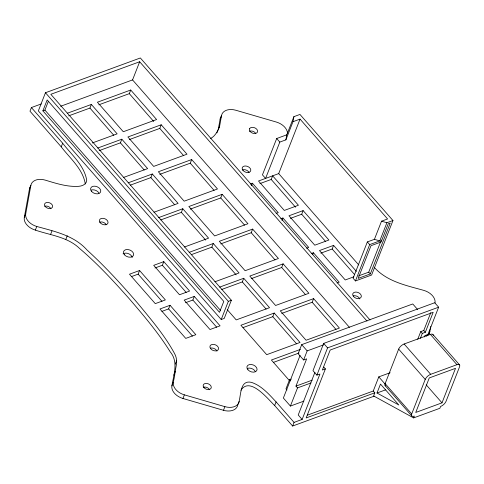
<?xml version="1.0" encoding="UTF-8"?>
<svg xmlns="http://www.w3.org/2000/svg" width="484" height="484" viewBox="0 0 484 484"><rect width="100%" height="100%" fill="white"/><g stroke="black" fill="none" stroke-linecap="round" stroke-linejoin="round"><path stroke-width="0.73" d="M41.285 103.939L31.399 107.557L62.66 143.216C71.463 154.735 84.331 165.371 86.721 180.326C86.539 184.343 82.25 186.074 78.783 186.316C67.246 187.09 56.041 183.388 45.157 180.096A13.256 8.972 21.4 0 0 30.879 185.324L29.457 188.96L24.297 217.498A13.256 8.972 21.4 0 0 35.35 230.106C50.403 235.278 67.687 236.888 79.642 248.522C97.574 263.744 113.558 281.083 129.155 298.64C143.772 315.616 158.359 332.792 170.223 351.85C178.681 361.808 173.659 374.64 171.899 385.881A13.256 8.972 21.4 0 0 182.952 398.489L223.475 410.293A13.256 8.972 21.4 0 0 237.753 405.06M30.879 185.324L25.719 213.868A13.256 8.972 21.4 0 0 36.772 226.476C54.752 231.455 74.119 235.46 87.126 250.113C105.306 266.666 121.907 284.852 137.904 303.492C151.002 319.392 164.602 335.206 174.47 353.393C176.914 357.507 176.963 362.286 176.013 366.842C174.724 373.194 174.555 379.898 171.899 385.881M221.557 115.476L220.129 119.112L218.193 129.815L219.621 126.179L221.557 115.476A13.256 8.972 21.4 0 1 235.829 110.249L276.358 122.053A13.256 8.972 21.4 0 1 287.508 133.221M286.782 134.824L276.691 138.521L262.449 174.857L265.577 178.421L279.812 142.084L285.875 139.87L286.782 134.824L293.903 116.656L299.959 114.436L392.96 220.522L371.603 275.027L355.45 280.944L353.102 278.27L367.344 241.933L374.41 239.344L379.783 240.911L386.904 222.743L392.96 220.522M237.989 404.455C241.564 398.036 238.697 379.408 251.42 382.36C261.626 385.718 268.971 394.272 276.08 401.889L294.054 422.393L292.626 426.029L274.652 405.519C268.039 399.264 250.01 376.153 240.911 390.237M285.875 139.87L292.989 121.702L293.903 116.656M428.667 334.607L429.852 331.576L430.778 326.458M31.399 107.557L29.978 111.193L61.238 146.852C70.035 158.371 82.909 169.001 85.299 183.956M370.012 319.96L140.354 57.971L45.46 92.74L38.339 110.903L221.212 319.519L224.237 318.411L231.358 300.243L50.832 94.301L139.67 61.758L366.975 321.055M42.888 110.836L47.16 99.94L223.777 301.417L219.506 312.319L42.888 110.836L44.909 110.098L48.376 101.241M24.297 217.498L25.719 213.868M61.238 146.852L62.66 143.216M35.35 230.106L36.772 226.476M68.668 115.864L89.933 108.071L91.355 104.441L117.146 133.856L92.335 142.949M50.548 234.534L51.97 230.904M65.836 239.392L67.258 235.756M60.633 106.268L132.555 79.927L139.67 61.758M98.827 104.816L129.307 93.648L130.728 90.018L156.604 119.536L123.293 131.739L97.411 102.221L130.728 90.018M99.147 150.633L120.413 142.84L121.835 139.21L147.626 168.626L123.523 177.459M129.301 139.586L159.781 128.417L161.208 124.787L186.999 154.202L153.682 166.411L127.891 136.99L161.208 124.787M130.335 185.142L150.887 177.61L152.315 173.98L178.1 203.395L154.003 212.228M131.418 276.612L138.146 274.144L139.573 270.514L165.365 299.935L155.267 303.631L129.476 274.21L139.573 270.514M159.781 174.355L190.26 163.187L191.688 159.557L217.473 188.972L184.162 201.181L158.371 171.759L191.688 159.557M160.809 219.911L181.367 212.379L182.789 208.743L208.58 238.164L184.483 246.997M154.977 267.985L162.376 265.268L163.804 261.638L189.589 291.053L179.497 294.756L153.706 265.335L163.804 261.638M161.898 311.381L168.626 308.913L170.053 305.283L195.838 334.698L185.747 338.401L159.956 308.98L170.053 305.283M190.26 209.124L220.74 197.956L222.162 194.32L247.953 223.741L214.636 235.944L188.851 206.529L222.162 194.32M191.289 254.681L211.847 247.149L213.269 243.512L239.06 272.934L214.957 281.761M185.451 302.748L192.856 300.038L194.278 296.408L220.069 325.823L209.977 329.525L184.186 300.104L194.278 296.408M175.244 364.204L176.672 360.568M173.835 375.179L175.256 371.543M251.505 185.65L252.448 183.23L278.239 212.645L276.122 213.426M182.952 398.489L184.374 394.853A13.256 8.972 21.4 0 1 173.32 382.245M259.914 183.605L271.215 179.467L272.643 175.831L298.434 205.252L284.296 210.431L258.51 181.01L278.699 173.611L300.056 119.112L387.587 218.962L381.531 221.182L374.41 239.344M220.74 243.894L251.22 232.725L252.642 229.089L278.433 258.51L245.116 270.713L219.325 241.298L252.642 229.089M221.212 319.519L228.333 301.351L231.358 300.243M221.769 289.45L242.327 281.918L243.748 278.282L269.54 307.703L236.222 319.906L227.298 309.724M281.978 220.42L282.928 218L308.719 247.415L306.602 248.195M223.475 410.293L224.903 406.657A13.256 8.972 21.4 0 0 239.181 401.43M290.388 218.375L301.695 214.237L303.123 210.601L328.908 240.022L314.775 245.2L288.984 215.779L303.123 210.601M251.22 278.657L281.7 267.495L283.122 263.859L308.913 293.28L275.596 305.483L249.804 276.068L283.122 263.859M243.035 327.589L272.807 316.687L274.228 313.051L300.019 342.472L266.702 354.675L240.911 325.26L274.228 313.051M312.694 254.584L313.408 252.763L339.199 282.184L337.076 282.965M320.868 253.144L332.175 249L333.597 245.37L356.412 271.397M281.694 313.426L312.174 302.264L313.602 298.628L339.393 328.049L306.076 340.252L280.284 310.837L313.602 298.628M274.652 405.519L276.08 401.889M417.728 309.639L412.755 303.964L301.701 344.644L298.144 353.731L303.613 359.969L306.644 358.862L295.96 386.111L297.527 387.896L290.406 406.064L283.37 398.036L300.074 355.413M291.356 379.087L289.535 379.752L285.977 388.84L286.97 389.971M303.613 359.969L307.171 350.888L323.439 344.929M424.371 336.949L424.922 335.557L427.953 334.444L438.631 307.195L434.723 302.736L323.669 343.416L312.991 370.665L316.899 375.124L319.93 374.017L302.131 419.434L294.054 422.393M314.927 372.353L298.223 414.976L302.131 419.434M316.899 375.124L327.577 347.875L438.631 307.195M355.45 280.944L369.685 244.608L379.783 240.911M323.826 367.12L325.387 368.905L306.166 417.952L374.816 392.808L373.255 391.024L378.797 376.879L390.146 372.722M358.638 275.868L368.729 272.165L381.295 240.112M370.296 273.95L390.231 223.082L388.21 223.82L381.089 241.988L370.992 245.684L358.178 278.391L370.296 273.95L368.729 272.165M374.816 392.808L373.594 395.924L413.608 417.904L439.859 408.29L440.567 406.475A5.3 2.372 -41.2 0 0 446.03 401.363L459.637 366.618A5.3 2.372 -41.2 0 0 456.944 364.688L430.373 334.377L404.122 343.991A5.3 2.372 -41.2 0 0 398.659 349.109L385.137 383.624A5.3 2.372 -41.2 0 0 385.645 385.954M377 393.008L380.497 384.078L398.846 405.005L377 393.008L385.748 389.801M417.722 339.326L420.741 331.619L423.772 330.505L430.796 312.591M420.384 338.304L422.308 333.397L425.333 332.29L433.168 312.307L330.191 350.029L322.362 370.012L325.387 368.905M413.608 417.904L414.322 416.089A5.3 2.372 -41.2 0 1 411.702 413.935L425.23 379.42A5.3 2.372 -41.2 0 1 430.693 374.307L456.944 364.688M441.995 402.839L455.517 368.324L429.272 377.937L415.744 412.459L441.995 402.839L426.247 384.877M219.621 126.179C217.77 131.019 215.235 136.185 210.395 138.624M216.905 132.912L217.939 130.432M67.258 113.268L91.355 104.441M97.732 148.037L121.835 139.21M292.989 121.702L300.056 119.112M128.212 182.807L152.315 173.98M158.691 217.576L182.789 208.743M250.331 184.005L252.448 183.23M189.171 252.346L213.269 243.512M280.811 218.774L282.928 218M219.651 287.115L243.748 278.282M311.291 253.543L313.408 252.763M333.597 245.37L319.464 250.549L345.255 279.97L353.737 276.86M300.455 349.381L271.391 360.023L289.62 380.823M273.508 362.359L299.027 353.011M295.96 386.111L312.277 380.134M297.527 387.896L311.006 382.959M290.406 406.064L303.885 401.121M307.437 415.133L373.255 391.024M292.626 426.029L374.102 396.178M381.531 221.182L386.904 222.743M184.374 394.853L224.903 406.657M374.156 267.265C387.037 281.688 406.257 285.421 423.96 290.43A13.256 8.972 21.4 0 1 435.013 303.038M276.691 138.521L279.812 142.084M367.344 241.933L369.685 244.608M433.005 334.601L459.576 364.918M423.772 330.505L425.333 332.29M420.741 331.619L422.308 333.397M278.699 173.611L358.771 264.954M271.215 179.467L295.518 207.188M301.695 214.237L325.502 241.389M332.175 249L354.494 274.464M404.122 343.991L430.693 374.307M398.659 349.109L425.23 379.42M132.555 79.927L349.387 327.281M385.137 383.624L411.702 413.935M378.797 376.879L385.482 384.508M129.307 93.648L153.688 121.466M159.781 128.417L183.587 155.576M190.26 163.187L214.067 190.345M220.74 197.956L244.547 225.114M251.22 232.725L275.027 259.884M281.7 267.495L305.501 294.653M312.174 302.264L335.981 329.423M385.07 385.476L411.642 415.786M323.669 343.416L327.577 347.875M301.701 344.644L307.171 350.888M89.933 108.071L113.74 135.23M120.413 142.84L144.214 169.999M150.887 177.61L174.694 204.768M181.367 212.379L205.67 240.1M211.847 247.149L236.15 274.87M242.327 281.918L266.133 309.076M272.807 316.687L296.607 343.846M45.46 92.74L228.333 301.351M289.535 379.752L290.533 380.89M44.909 110.098L220.535 310.444M162.376 265.268L186.183 292.427M192.856 300.038L216.663 327.196M138.146 274.144L161.952 301.302M168.626 308.913L192.432 336.071M429.852 331.576A13.256 8.972 21.4 0 1 426.483 336.12M91.131 190.079A5.3 3.588 21.4 0 1 98.966 193.14M247.475 368.366A5.3 3.588 21.4 0 1 255.292 371.488M203.292 387.267A4.241 2.874 21.4 0 1 209.56 389.711M44.637 206.281A4.241 2.874 21.4 0 1 50.911 208.725M249.363 131.291A4.241 2.874 21.4 0 1 255.733 133.433M220.129 119.112A13.256 8.972 21.4 0 1 221.248 116.535M29.457 188.96A13.256 8.972 21.4 0 1 30.577 186.382M99.637 222.168A4.507 3.049 21.4 0 1 106.298 224.77M210.467 348.147A4.507 3.049 21.4 0 1 216.953 351.13M242.411 169.866A4.507 3.049 21.4 0 1 249.072 172.467M353.344 295.821A4.507 3.049 21.4 0 1 359.757 298.918M123.045 253.925A5.3 3.588 21.4 0 1 128.411 253.646A5.3 3.588 21.4 0 1 132.168 257.488M430.373 334.377A5.3 2.372 -41.2 0 1 433.228 335.333M249.635 128.72L249.435 129.446A4.241 2.874 21.4 0 0 252.757 133.197A4.241 2.874 21.4 0 0 257.397 132.12L257.597 131.394A4.241 2.874 21.4 0 0 254.269 127.643A4.241 2.874 21.4 0 0 249.635 128.72M91.639 191.489A5.3 3.588 21.4 0 0 100.406 192.36A5.3 3.588 21.4 0 0 94.991 186.183A5.3 3.588 21.4 0 0 91.639 191.489M247.905 369.752A5.3 3.588 21.4 0 0 256.683 370.696A5.3 3.588 21.4 0 0 251.353 364.494A5.3 3.588 21.4 0 0 247.905 369.752M45.333 206.68A4.241 2.874 21.4 0 0 52.345 207.376A4.241 2.874 21.4 0 0 48.013 202.439A4.241 2.874 21.4 0 0 45.333 206.68M203.988 387.666A4.241 2.874 21.4 0 0 211 388.362A4.241 2.874 21.4 0 0 206.668 383.425A4.241 2.874 21.4 0 0 203.988 387.666M353.296 296.244A4.507 3.049 21.4 0 0 360.816 297.624A4.507 3.049 21.4 0 0 356.926 292.161A4.507 3.049 21.4 0 0 353.296 296.244M100.285 222.821A4.507 3.049 21.4 0 0 107.738 223.56A4.507 3.049 21.4 0 0 103.134 218.308A4.507 3.049 21.4 0 0 100.285 222.821M243.059 170.519A4.507 3.049 21.4 0 0 250.506 171.257A4.507 3.049 21.4 0 0 245.908 166.006A4.507 3.049 21.4 0 0 243.059 170.519M210.588 348.631A4.507 3.049 21.4 0 0 218.096 349.859A4.507 3.049 21.4 0 0 214.031 344.439A4.507 3.049 21.4 0 0 210.588 348.631M124.497 254.832A5.3 3.588 21.4 0 0 133.263 255.703A5.3 3.588 21.4 0 0 127.849 249.526A5.3 3.588 21.4 0 0 124.497 254.832"/></g></svg>
